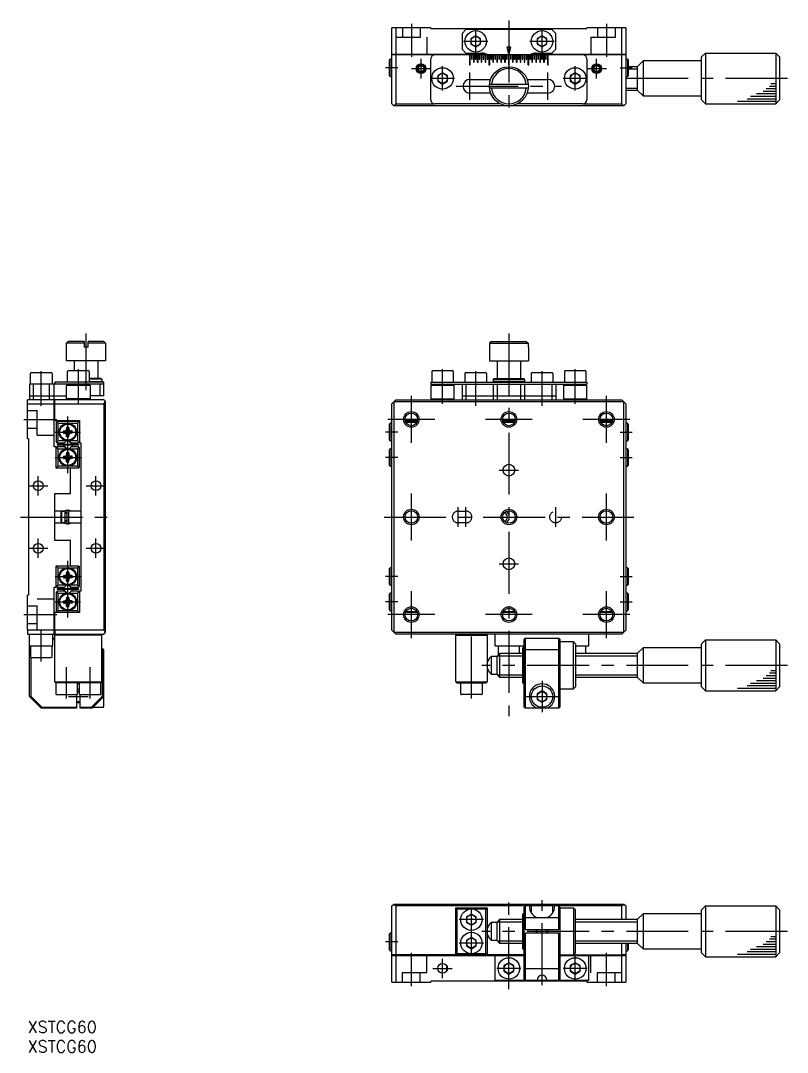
# Model space of a CAD drawing. Extents: x -2 to 419, y -8 to 256.
# Drawn here: x -1.8 to 194.8, y -8 to 256.3 of the extents above; entities that cross this region are included whole.
import ezdxf

# ---------------------------------------------------------------- set-up
doc = ezdxf.new("R2010")
doc.units = 0
doc.header["$LTSCALE"] = 0.5
doc.linetypes.add('CENTER', pattern=[50.8, 31.75, -6.35, 6.35, -6.35])
doc.linetypes.add('DASHED', pattern=[19.05, 12.7, -6.35])
for name, color, linetype in [('MSM_CENTER', 1, 'CENTER'), ('MSM_CONTINUOUS', 7, 'CONTINUOUS'), ('MSM_DASHED', 4, 'DASHED'), ('MSM_NARROW', 5, 'CONTINUOUS'), ('MSM_PART_NUMBER', 7, 'CONTINUOUS')]:
    doc.layers.add(name, color=color, linetype=linetype)
doc.styles.get("Standard").update_dxf_attribs({"font": 'txt.shx', "height": 3, "bigfont": 'bigfont.shx'})

# ---------------------------------------------------------------- blocks, each defined once
blk = doc.blocks.new('*U4')
at = {"layer": 'MSM_PART_NUMBER'}
blk.add_text('XSTCG60', height=3, dxfattribs=at).set_placement((0, -3))
blk = doc.blocks.new('*U5')
at = {"layer": 'MSM_PART_NUMBER'}
blk.add_text('XSTCG60', height=3, dxfattribs=at).set_placement((0, -8))

msp = doc.modelspace()

# ---------------------------------------------------------------- linework, layer by layer
at = {"layer": 'MSM_CENTER'}
for p, q in [((98.36, 255.49), (98.36, 246.99)), ((114.86, 247.89), (114.86, 254.09)), ((123.36, 256.29), (123.36, 232.49)), ((131.86, 247.89), (131.86, 254.09)), ((148.36, 255.49), (148.36, 246.99)), ((117.96, 250.99), (111.76, 250.99)), ((134.96, 250.99), (128.76, 250.99)), ((100.86, 241.49), (100.86, 246.49)), ((145.86, 241.49), (145.86, 246.49)), ((94.86, 244.19), (91.76, 244.19)), ((98.36, 243.99), (103.36, 243.99)), ((106.36, 238.39), (106.36, 244.59)), ((140.36, 238.39), (140.36, 244.59)), ((143.36, 243.99), (148.36, 243.99)), ((151.86, 244.16), (154.96, 244.16)), ((109.46, 241.49), (103.26, 241.49)), ((113.36, 235.99), (113.36, 242.99)), ((133.36, 235.99), (133.36, 242.99)), ((143.46, 241.49), (137.26, 241.49)), ((194.76, 241.49), (151.36, 241.49)), ((109.86, 239.49), (136.86, 239.49)), ((15, 161.64), (15, 176.14)), ((123.36, 176.14), (123.36, 78.14)), ((13, 158.11), (13, 166.99)), ((106.36, 158.11), (106.36, 166.99)), ((140.36, 158.11), (140.36, 166.99)), ((3.5, 157.61), (3.5, 166.49)), ((114.86, 157.61), (114.86, 166.49)), ((131.86, 157.61), (131.86, 166.49)), ((98.36, 148.14), (98.36, 160.14)), ((148.36, 148.14), (148.36, 160.14)), ((-1, 154.14), (7.5, 154.14)), ((10.3, 140.39), (10.3, 154.89)), ((104.36, 154.14), (92.36, 154.14)), ((129.36, 154.14), (117.36, 154.14)), ((154.36, 154.14), (142.36, 154.14)), ((7.05, 150.89), (13.55, 150.89)), ((94.86, 150.89), (91.76, 150.89)), ((151.86, 150.89), (154.96, 150.89)), ((7.05, 144.39), (13.55, 144.39)), ((94.86, 144.39), (91.76, 144.39)), ((151.86, 144.39), (154.96, 144.39)), ((120.86, 141.14), (125.86, 141.14)), ((2.7, 134.64), (2.7, 139.64)), ((17.5, 134.64), (17.5, 139.64)), ((0.2, 137.14), (5.2, 137.14)), ((15, 137.14), (20, 137.14)), ((98.36, 123.14), (98.36, 135.14)), ((148.36, 123.14), (148.36, 135.14)), ((110.36, 126.64), (110.36, 131.64)), ((112.36, 126.64), (112.36, 131.64)), ((135.36, 126.64), (135.36, 131.64)), ((-1.8, 129.14), (22, 129.14)), ((91.36, 129.14), (155.36, 129.14)), ((2.7, 118.64), (2.7, 123.64)), ((17.5, 118.64), (17.5, 123.64)), ((0.2, 121.14), (5.2, 121.14)), ((15, 121.14), (20, 121.14)), ((10.3, 103.39), (10.3, 117.89)), ((120.86, 117.14), (125.86, 117.14)), ((7.05, 113.89), (13.55, 113.89)), ((94.86, 113.89), (91.76, 113.89)), ((151.86, 113.89), (154.96, 113.89)), ((98.36, 98.14), (98.36, 110.14)), ((148.36, 98.14), (148.36, 110.14)), ((7.05, 107.39), (13.55, 107.39)), ((94.86, 107.39), (91.76, 107.39)), ((151.86, 107.39), (154.96, 107.39)), ((-1, 104.14), (7.5, 104.14)), ((104.36, 104.14), (92.36, 104.14)), ((129.36, 104.14), (117.36, 104.14)), ((154.36, 104.14), (142.36, 104.14)), ((3.5, 92.14), (3.5, 100.14)), ((113.76, 82.64), (113.76, 100.14)), ((10, 82.64), (10, 90.64)), ((16, 82.64), (16, 90.64)), ((194.76, 91.14), (116.42, 91.14)), ((131.86, 87.14), (131.86, 79.14)), ((10.5, 83.14), (15.5, 83.14)), ((127.86, 83.14), (135.86, 83.14)), ((123.36, 8.2), (123.36, 32)), ((113.76, 16.9), (113.76, 29.1)), ((131.86, 9.2), (131.86, 31)), ((116.86, 26), (110.66, 26)), ((194.76, 23), (116.42, 23)), ((94.86, 20.3), (91.76, 20.3)), ((116.86, 20), (110.66, 20)), ((98.36, 9), (98.36, 17.5)), ((106.36, 11), (106.36, 16)), ((123.36, 10.4), (123.36, 16.6)), ((140.36, 10.4), (140.36, 16.6)), ((148.36, 9), (148.36, 17.5)), ((103.86, 13.5), (108.86, 13.5)), ((126.46, 13.5), (120.26, 13.5)), ((143.46, 13.5), (137.26, 13.5))]:
    msp.add_line(p, q, dxfattribs=at)
at = {"layer": 'MSM_CONTINUOUS'}
for p, q in [((93.36, 234.99), (93.36, 254.49)), ((103.36, 254.49), (93.36, 254.49)), ((94.36, 254.49), (94.36, 247.69)), ((103.36, 254.29), (103.36, 254.49)), ((103.36, 254.29), (143.36, 254.29)), ((112.36, 253.99), (111.36, 252.99)), ((134.36, 253.99), (112.36, 253.99)), ((135.36, 252.99), (134.36, 253.99)), ((143.36, 254.29), (143.36, 254.49)), ((153.36, 254.49), (143.36, 254.49)), ((152.36, 247.69), (152.36, 254.49)), ((153.36, 254.49), (152.36, 254.49)), ((153.36, 254.49), (153.36, 234.99)), ((111.36, 252.99), (111.36, 248.99)), ((114.86, 252.44), (113.61, 251.71)), ((113.61, 251.71), (113.61, 250.27)), ((116.11, 251.71), (114.86, 252.44)), ((116.11, 250.27), (116.11, 251.71)), ((131.86, 252.44), (130.61, 251.71)), ((130.61, 251.71), (130.61, 250.27)), ((133.11, 251.71), (131.86, 252.44)), ((133.11, 250.27), (133.11, 251.71)), ((135.36, 248.99), (135.36, 252.99)), ((111.36, 248.99), (112.36, 247.99)), ((113.61, 250.27), (114.86, 249.55)), ((114.86, 249.55), (116.11, 250.27)), ((123.89, 249.49), (122.82, 249.49)), ((122.82, 249.49), (123.36, 247.49)), ((123.36, 247.49), (123.89, 249.49)), ((130.61, 250.27), (131.86, 249.55)), ((131.86, 249.55), (133.11, 250.27)), ((134.36, 247.99), (135.36, 248.99)), ((92.96, 246.44), (92.76, 246.24)), ((92.76, 242.14), (92.76, 246.24)), ((93.36, 246.44), (92.96, 246.44)), ((92.96, 241.94), (92.96, 246.44)), ((93.36, 247.69), (117.66, 247.69)), ((153.36, 247.49), (93.36, 247.49)), ((94.36, 247.49), (94.36, 234.99)), ((103.36, 235.99), (103.36, 246.49)), ((112.36, 247.99), (116.36, 247.99)), ((113.26, 247.49), (113.26, 244.99)), ((113.46, 244.99), (113.46, 247.49)), ((113.76, 247.49), (113.76, 246.39)), ((113.76, 246.39), (113.96, 246.39)), ((113.96, 246.39), (113.96, 247.49)), ((114.26, 247.49), (114.26, 245.69)), ((114.46, 245.69), (114.46, 247.49)), ((114.76, 247.49), (114.76, 246.39)), ((114.76, 246.39), (114.96, 246.39)), ((114.96, 246.39), (114.96, 247.49)), ((115.26, 247.49), (115.26, 245.69)), ((115.46, 245.69), (115.46, 247.49)), ((115.76, 247.49), (115.76, 246.39)), ((115.76, 246.39), (115.96, 246.39)), ((115.96, 246.39), (115.96, 247.49)), ((116.26, 247.49), (116.26, 245.69)), ((116.46, 245.69), (116.46, 247.49)), ((116.76, 247.49), (116.76, 246.39)), ((116.76, 246.39), (116.96, 246.39)), ((116.96, 246.39), (116.96, 247.49)), ((117.26, 247.49), (117.26, 245.69)), ((117.46, 245.69), (117.46, 247.49)), ((117.76, 247.49), (117.76, 246.39)), ((117.76, 246.39), (117.96, 246.39)), ((117.96, 246.39), (117.96, 247.49)), ((118.26, 247.49), (118.26, 244.99)), ((118.46, 244.99), (118.46, 247.49)), ((118.76, 247.49), (118.76, 246.39)), ((118.76, 246.39), (118.96, 246.39)), ((118.96, 246.39), (118.96, 247.49)), ((119.26, 247.49), (119.26, 245.69)), ((119.46, 245.69), (119.46, 247.49)), ((119.76, 247.49), (119.76, 246.39)), ((119.76, 246.39), (119.96, 246.39)), ((119.96, 246.39), (119.96, 247.49)), ((120.26, 247.49), (120.26, 245.69)), ((120.46, 245.69), (120.46, 247.49)), ((120.76, 247.49), (120.76, 246.39)), ((120.76, 246.39), (120.96, 246.39)), ((120.96, 246.39), (120.96, 247.49)), ((121.26, 247.49), (121.26, 245.69)), ((121.46, 245.69), (121.46, 247.49)), ((121.76, 247.49), (121.76, 246.39)), ((121.76, 246.39), (121.96, 246.39)), ((121.96, 246.39), (121.96, 247.49)), ((122.26, 247.49), (122.26, 245.69)), ((122.46, 245.69), (122.46, 247.49)), ((122.76, 247.49), (122.76, 246.39)), ((122.76, 246.39), (122.96, 246.39)), ((122.96, 246.39), (122.96, 247.49)), ((123.26, 247.49), (123.26, 244.99)), ((123.46, 244.99), (123.46, 247.49)), ((123.76, 247.49), (123.76, 246.39)), ((123.76, 246.39), (123.96, 246.39)), ((123.96, 246.39), (123.96, 247.49)), ((124.26, 247.49), (124.26, 245.69)), ((124.46, 245.69), (124.46, 247.49)), ((124.76, 247.49), (124.76, 246.39)), ((124.76, 246.39), (124.96, 246.39)), ((124.96, 246.39), (124.96, 247.49)), ((125.26, 247.49), (125.26, 245.69)), ((125.46, 245.69), (125.46, 247.49)), ((125.76, 247.49), (125.76, 246.39)), ((125.76, 246.39), (125.96, 246.39)), ((125.96, 246.39), (125.96, 247.49)), ((126.26, 247.49), (126.26, 245.69)), ((126.46, 245.69), (126.46, 247.49)), ((126.76, 247.49), (126.76, 246.39)), ((126.76, 246.39), (126.96, 246.39)), ((126.96, 246.39), (126.96, 247.49)), ((127.26, 247.49), (127.26, 245.69)), ((127.46, 245.69), (127.46, 247.49)), ((127.76, 247.49), (127.76, 246.39)), ((127.76, 246.39), (127.96, 246.39)), ((127.96, 246.39), (127.96, 247.49)), ((128.26, 247.49), (128.26, 244.99)), ((128.46, 244.99), (128.46, 247.49)), ((128.76, 247.49), (128.76, 246.39)), ((128.76, 246.39), (128.96, 246.39)), ((128.96, 246.39), (128.96, 247.49)), ((129.05, 247.69), (153.36, 247.69)), ((129.26, 247.49), (129.26, 245.69)), ((129.46, 245.69), (129.46, 247.49)), ((129.76, 247.49), (129.76, 246.39)), ((129.76, 246.39), (129.96, 246.39)), ((129.96, 246.39), (129.96, 247.49)), ((130.26, 247.49), (130.26, 245.69)), ((130.36, 247.99), (134.36, 247.99)), ((130.46, 245.69), (130.46, 247.49)), ((130.76, 247.49), (130.76, 246.39)), ((130.76, 246.39), (130.96, 246.39)), ((130.96, 246.39), (130.96, 247.49)), ((131.26, 247.49), (131.26, 245.69)), ((131.46, 245.69), (131.46, 247.49)), ((131.76, 247.49), (131.76, 246.39)), ((131.76, 246.39), (131.96, 246.39)), ((131.96, 246.39), (131.96, 247.49)), ((132.26, 247.49), (132.26, 245.69)), ((132.46, 245.69), (132.46, 247.49)), ((132.76, 247.49), (132.76, 246.39)), ((132.76, 246.39), (132.96, 246.39)), ((132.96, 246.39), (132.96, 247.49)), ((133.26, 247.49), (133.26, 244.99)), ((133.46, 244.99), (133.46, 247.49)), ((143.36, 246.49), (143.36, 235.99)), ((152.36, 234.99), (152.36, 247.49)), ((153.76, 246.44), (153.36, 246.44)), ((153.96, 246.24), (153.76, 246.44)), ((153.76, 246.44), (153.76, 246.38)), ((153.76, 246.38), (153.76, 241.94)), ((153.96, 246.24), (153.96, 246.19)), ((153.96, 246.19), (153.96, 242.14)), ((157.76, 245.99), (156.26, 244.49)), ((172.76, 245.99), (157.76, 245.99)), ((157.76, 245.99), (157.76, 236.99)), ((172.76, 246.99), (173.76, 247.99)), ((172.76, 235.99), (172.76, 246.99)), ((173.76, 247.99), (191.76, 247.99)), ((173.76, 247.99), (173.76, 234.99)), ((191.76, 247.99), (192.76, 246.99)), ((191.76, 247.99), (191.76, 234.99)), ((192.76, 246.99), (192.76, 235.99)), ((100.11, 244.43), (100.86, 244.86)), ((100.11, 243.56), (100.11, 244.43)), ((100.86, 243.13), (100.11, 243.56)), ((100.86, 244.86), (101.61, 244.43)), ((101.61, 243.56), (100.86, 243.13)), ((101.61, 244.43), (101.61, 243.56)), ((113.26, 244.99), (113.46, 244.99)), ((114.26, 245.69), (114.46, 245.69)), ((115.26, 245.69), (115.46, 245.69)), ((116.26, 245.69), (116.46, 245.69)), ((117.26, 245.69), (117.46, 245.69)), ((118.26, 244.99), (118.46, 244.99)), ((119.26, 245.69), (119.46, 245.69)), ((120.26, 245.69), (120.46, 245.69)), ((121.26, 245.69), (121.46, 245.69)), ((122.26, 245.69), (122.46, 245.69)), ((123.26, 244.99), (123.46, 244.99)), ((124.26, 245.69), (124.46, 245.69)), ((125.26, 245.69), (125.46, 245.69)), ((126.26, 245.69), (126.46, 245.69)), ((127.26, 245.69), (127.46, 245.69)), ((128.26, 244.99), (128.46, 244.99)), ((129.26, 245.69), (129.46, 245.69)), ((130.26, 245.69), (130.46, 245.69)), ((131.26, 245.69), (131.46, 245.69)), ((132.26, 245.69), (132.46, 245.69)), ((133.26, 244.99), (133.46, 244.99)), ((145.11, 244.43), (145.86, 244.86)), ((145.11, 243.56), (145.11, 244.43)), ((145.86, 243.13), (145.11, 243.56)), ((145.86, 244.86), (146.61, 244.43)), ((146.61, 243.56), (145.86, 243.13)), ((146.61, 244.43), (146.61, 243.56)), ((156.26, 244.49), (153.96, 244.49)), ((156.26, 244.49), (156.26, 238.49)), ((92.76, 242.14), (92.96, 241.94)), ((92.96, 241.94), (93.36, 241.94)), ((106.36, 242.94), (105.11, 242.21)), ((105.11, 242.21), (105.11, 240.77)), ((105.11, 240.77), (106.36, 240.05)), ((107.61, 242.21), (106.36, 242.94)), ((106.36, 240.05), (107.61, 240.77)), ((107.61, 240.77), (107.61, 242.21)), ((113.36, 241.24), (118.67, 241.24)), ((128.04, 241.24), (133.36, 241.24)), ((140.36, 242.94), (139.11, 242.21)), ((139.11, 242.21), (139.11, 240.77)), ((139.11, 240.77), (140.36, 240.05)), ((141.61, 242.21), (140.36, 242.94)), ((140.36, 240.05), (141.61, 240.77)), ((141.61, 240.77), (141.61, 242.21)), ((153.36, 241.94), (153.76, 241.94)), ((153.76, 241.94), (153.96, 242.14)), ((118.38, 239.99), (128.33, 239.99)), ((128.33, 238.99), (118.38, 238.99)), ((153.36, 238.49), (156.26, 238.49)), ((156.26, 238.49), (157.76, 236.99)), ((118.67, 237.74), (113.36, 237.74)), ((133.36, 237.74), (128.04, 237.74)), ((157.76, 236.99), (172.76, 236.99)), ((172.76, 235.99), (173.76, 234.99)), ((191.76, 234.99), (192.76, 235.99)), ((93.86, 234.49), (93.36, 234.99)), ((94.36, 234.99), (93.86, 234.49)), ((152.86, 234.49), (93.86, 234.49)), ((94.36, 234.99), (104.36, 234.99)), ((121.18, 234.99), (104.36, 234.99)), ((142.36, 234.99), (125.54, 234.99)), ((142.36, 234.99), (152.36, 234.99)), ((152.86, 234.49), (152.36, 234.99)), ((153.36, 234.99), (152.86, 234.49)), ((173.76, 234.99), (191.76, 234.99)), ((10.5, 174.14), (10, 173.64)), ((10, 169.14), (10, 173.64)), ((14.5, 173.64), (10, 173.64)), ((14.5, 174.14), (10.5, 174.14)), ((14.5, 174.14), (14.5, 172.64)), ((15.5, 172.64), (14.5, 172.64)), ((19.5, 174.14), (15.5, 174.14)), ((15.5, 172.64), (15.5, 174.14)), ((20, 173.64), (15.5, 173.64)), ((20, 173.64), (19.5, 174.14)), ((20, 173.64), (20, 169.14)), ((118.36, 172.64), (118.36, 169.14)), ((118.36, 172.64), (118.38, 172.64)), ((118.88, 174.14), (118.38, 173.64)), ((118.38, 173.64), (128.33, 173.64)), ((118.38, 173.64), (118.38, 172.64)), ((118.88, 174.14), (127.83, 174.14)), ((127.83, 174.14), (128.33, 173.64)), ((128.33, 173.64), (128.33, 172.64)), ((128.33, 172.64), (128.36, 172.64)), ((128.36, 172.64), (128.36, 169.14)), ((20, 169.14), (10, 169.14)), ((10.45, 166.64), (15.55, 166.64)), ((12, 166.64), (12, 169.14)), ((18, 169.14), (18, 164.64)), ((103.81, 166.64), (108.91, 166.64)), ((118.36, 169.14), (128.36, 169.14)), ((120.36, 169.14), (120.36, 164.64)), ((126.36, 169.14), (126.36, 164.64)), ((137.81, 166.64), (142.91, 166.64)), ((0.75, 163.14), (0.75, 165.94)), ((0.95, 166.14), (6.05, 166.14)), ((6.25, 165.94), (6.25, 163.14)), ((10.25, 163.64), (10.25, 166.44)), ((15.75, 166.44), (15.75, 163.64)), ((18.8, 164.64), (15.75, 164.64)), ((19, 164.44), (15.75, 164.44)), ((19, 164.44), (18.8, 164.64)), ((19, 164.44), (19, 163.84)), ((103.61, 166.44), (103.61, 163.64)), ((109.11, 166.44), (109.11, 163.64)), ((112.11, 165.94), (112.11, 163.64)), ((112.31, 166.14), (117.41, 166.14)), ((117.61, 165.94), (117.61, 163.64)), ((119.36, 164.44), (119.56, 164.64)), ((119.36, 164.44), (119.36, 163.84)), ((119.36, 164.44), (127.36, 164.44)), ((119.56, 164.64), (127.16, 164.64)), ((127.16, 164.64), (127.36, 164.44)), ((127.36, 164.44), (127.36, 163.84)), ((129.11, 165.94), (129.11, 163.64)), ((129.31, 166.14), (134.41, 166.14)), ((134.61, 165.94), (134.61, 163.64)), ((137.61, 166.44), (137.61, 163.64)), ((143.11, 166.44), (143.11, 163.64)), ((19.5, 163.14), (0.5, 163.14)), ((0.5, 163.14), (0.5, 159.14)), ((1.5, 159.14), (1.5, 163.14)), ((5.5, 163.14), (5.5, 159.14)), ((6.8, 147.14), (6.8, 163.14)), ((19.5, 163.64), (7, 163.64)), ((7, 163.64), (7, 163.14)), ((10, 162.84), (10.3, 163.14)), ((10, 159.44), (10, 162.84)), ((16, 162.84), (10, 162.84)), ((16, 162.84), (15.7, 163.14)), ((15.75, 163.84), (19, 163.84)), ((16, 162.84), (16, 159.44)), ((18.5, 163.14), (18.5, 160.14)), ((18.8, 163.64), (19, 163.84)), ((19.5, 160.14), (19.5, 163.64)), ((103.36, 163.64), (103.36, 163.14)), ((103.36, 163.64), (143.36, 163.64)), ((103.36, 163.14), (143.36, 163.14)), ((103.66, 163.14), (103.36, 162.84)), ((103.36, 162.84), (103.36, 159.44)), ((103.36, 162.84), (103.36, 162.84)), ((109.36, 162.84), (103.36, 162.84)), ((109.36, 162.84), (109.06, 163.14)), ((109.36, 159.44), (109.36, 162.84)), ((111.36, 163.14), (111.36, 159.14)), ((112.36, 163.14), (112.36, 159.14)), ((119.56, 163.64), (119.36, 163.84)), ((127.36, 163.84), (119.36, 163.84)), ((119.36, 163.14), (119.36, 159.14)), ((120.36, 163.14), (120.36, 159.14)), ((126.36, 163.14), (126.36, 159.14)), ((127.16, 163.64), (127.36, 163.84)), ((127.36, 163.14), (127.36, 159.14)), ((134.36, 163.14), (134.36, 159.14)), ((135.36, 163.14), (135.36, 159.14)), ((137.66, 163.14), (137.36, 162.84)), ((137.36, 162.84), (137.36, 159.44)), ((137.36, 162.84), (137.36, 162.84)), ((143.36, 162.84), (137.36, 162.84)), ((143.36, 162.84), (143.06, 163.14)), ((143.36, 163.64), (143.36, 163.14)), ((143.36, 159.44), (143.36, 162.84)), ((0, 149.14), (0, 159.14)), ((6.8, 159.14), (0, 159.14)), ((0.5, 160.14), (10, 160.14)), ((7, 153.84), (7, 159.14)), ((19.5, 159.14), (7, 159.14)), ((16, 159.44), (10, 159.44)), ((10, 159.44), (10.3, 159.14)), ((15.7, 159.14), (16, 159.44)), ((19.5, 160.14), (16, 160.14)), ((19.5, 159.14), (20, 158.64)), ((19.5, 158.14), (20, 158.64)), ((20, 99.64), (20, 158.64)), ((93.36, 158.14), (94.36, 159.14)), ((93.86, 158.64), (93.86, 99.64)), ((152.86, 158.64), (93.86, 158.64)), ((94.36, 159.14), (152.36, 159.14)), ((103.36, 159.44), (109.36, 159.44)), ((103.36, 159.44), (103.66, 159.14)), ((109.06, 159.14), (109.36, 159.44)), ((111.36, 160.14), (135.36, 160.14)), ((137.36, 159.44), (143.36, 159.44)), ((137.36, 159.44), (137.66, 159.14)), ((143.36, 159.44), (143.06, 159.14)), ((152.36, 159.14), (153.36, 158.14)), ((152.86, 99.64), (152.86, 158.64)), ((0, 158.14), (6.8, 158.14)), ((7, 158.14), (19.5, 158.14)), ((19.5, 158.14), (19.5, 100.14)), ((93.36, 100.14), (93.36, 158.14)), ((153.36, 158.14), (153.36, 100.14)), ((7, 153.84), (13.3, 153.84)), ((7.6, 153.64), (7.3, 153.34)), ((7.3, 153.34), (7.3, 148.44)), ((7.8, 153.14), (7.45, 153.49)), ((13, 153.64), (7.6, 153.64)), ((9.6, 153.64), (9.4, 153.84)), ((11.2, 153.84), (11, 153.64)), ((12.8, 153.14), (13.15, 153.49)), ((13, 153.64), (13.3, 153.34)), ((13.3, 153.84), (13.3, 148.14)), ((96.76, 153.84), (99.95, 153.84)), ((96.81, 153.64), (99.9, 153.64)), ((99.77, 153.34), (96.95, 153.34)), ((121.76, 153.84), (124.95, 153.84)), ((121.81, 153.64), (124.9, 153.64)), ((124.77, 153.34), (121.95, 153.34)), ((146.76, 153.84), (149.95, 153.84)), ((146.81, 153.64), (149.9, 153.64)), ((149.77, 153.34), (146.95, 153.34)), ((7.8, 148.64), (7.8, 153.14)), ((7.8, 153.14), (12.8, 153.14)), ((9.15, 151.19), (9.15, 150.59)), ((9.36, 150.97), (9.15, 151.19)), ((9.15, 151.19), (9.5, 151.19)), ((9.36, 150.8), (9.15, 150.59)), ((9.36, 150.97), (9.36, 150.8)), ((9.36, 150.97), (9.71, 150.97)), ((9.36, 150.8), (9.71, 150.8)), ((10.6, 152.04), (10, 152.04)), ((10.21, 151.82), (10, 152.04)), ((10, 152.04), (10, 151.69)), ((10.39, 151.82), (10.21, 151.82)), ((10.21, 151.82), (10.21, 151.47)), ((10.39, 151.82), (10.6, 152.04)), ((10.39, 151.47), (10.39, 151.82)), ((10.6, 152.04), (10.6, 151.69)), ((11.24, 150.97), (10.89, 150.97)), ((11.24, 150.8), (10.89, 150.8)), ((11.45, 151.19), (11.1, 151.19)), ((11.24, 150.97), (11.45, 151.19)), ((11.24, 150.8), (11.24, 150.97)), ((11.24, 150.8), (11.45, 150.59)), ((11.45, 150.59), (11.45, 151.19)), ((12.8, 153.14), (12.8, 148.64)), ((92.96, 153.14), (92.76, 152.94)), ((92.76, 148.84), (92.76, 152.94)), ((93.36, 153.14), (92.96, 153.14)), ((92.96, 148.64), (92.96, 153.14)), ((153.76, 153.14), (153.36, 153.14)), ((153.96, 152.94), (153.76, 153.14)), ((153.76, 153.14), (153.76, 148.64)), ((153.96, 152.94), (153.96, 148.84)), ((0.2, 149.14), (0, 149.14)), ((0.2, 149.14), (0.2, 109.14)), ((7.6, 148.14), (7.3, 148.44)), ((7.45, 148.29), (7.8, 148.64)), ((7.6, 148.14), (9.38, 148.14)), ((9.88, 148.64), (7.8, 148.64)), ((8.99, 147.74), (9.92, 148.67)), ((9.15, 150.59), (9.5, 150.59)), ((10, 149.74), (10, 150.09)), ((10.21, 149.95), (10, 149.74)), ((10, 149.74), (10.6, 149.74)), ((10.21, 149.95), (10.21, 150.3)), ((10.21, 149.95), (10.39, 149.95)), ((10.39, 149.95), (10.39, 150.3)), ((10.39, 149.95), (10.6, 149.74)), ((11.4, 147.74), (10.49, 148.65)), ((10.6, 149.74), (10.6, 150.09)), ((11.54, 147.74), (10.62, 148.66)), ((10.68, 148.67), (11.61, 147.74)), ((12.8, 148.64), (10.71, 148.64)), ((11.45, 150.59), (11.1, 150.59)), ((11.21, 148.14), (13, 148.14)), ((12.8, 148.64), (13.15, 148.29)), ((13.3, 148.44), (13, 148.14)), ((13.3, 148.14), (13.6, 148.14)), ((13.3, 148.14), (13.6, 148.14)), ((13.6, 148.14), (13.6, 110.14)), ((92.76, 148.84), (92.96, 148.64)), ((92.96, 148.64), (93.36, 148.64)), ((153.36, 148.64), (153.76, 148.64)), ((153.76, 148.64), (153.96, 148.84)), ((7.3, 147.14), (6.8, 147.14)), ((7.3, 147.14), (6.8, 147.14)), ((7.3, 141.64), (7.3, 147.14)), ((7.6, 147.14), (7.3, 146.84)), ((7.8, 146.64), (7.45, 146.99)), ((7.55, 147.74), (7.55, 147.54)), ((13.05, 147.74), (7.55, 147.74)), ((13.05, 147.54), (7.55, 147.54)), ((9.38, 147.14), (7.6, 147.14)), ((7.8, 142.14), (7.8, 146.64)), ((7.8, 146.64), (9.88, 146.64)), ((8.99, 147.74), (8.99, 147.74)), ((9, 147.74), (8.99, 147.74)), ((8.99, 147.53), (8.99, 147.54)), ((8.99, 147.53), (9, 147.54)), ((9.92, 146.6), (8.99, 147.53)), ((9.05, 147.54), (9.98, 146.61)), ((10.11, 146.63), (9.2, 147.54)), ((10.6, 145.54), (10, 145.54)), ((10.21, 145.32), (10, 145.54)), ((10, 145.54), (10, 145.19)), ((10.39, 145.32), (10.6, 145.54)), ((10.6, 145.54), (10.6, 145.19)), ((11.61, 147.53), (10.68, 146.6)), ((10.71, 146.64), (12.8, 146.64)), ((13, 147.14), (11.21, 147.14)), ((11.61, 147.74), (11.6, 147.74)), ((11.6, 147.54), (11.61, 147.53)), ((11.61, 147.74), (11.61, 147.74)), ((11.61, 147.54), (11.61, 147.53)), ((13.15, 146.99), (12.8, 146.64)), ((12.8, 146.64), (12.8, 142.14)), ((13, 147.14), (13.3, 146.84)), ((13.05, 147.74), (13.05, 147.54)), ((13.3, 141.94), (13.3, 146.84)), ((92.96, 146.64), (92.76, 146.44)), ((92.76, 142.34), (92.76, 146.44)), ((93.36, 146.64), (92.96, 146.64)), ((92.96, 142.14), (92.96, 146.64)), ((153.76, 146.64), (153.36, 146.64)), ((153.96, 146.44), (153.76, 146.64)), ((153.76, 146.64), (153.76, 142.14)), ((153.96, 146.44), (153.96, 142.34)), ((9.15, 144.69), (9.15, 144.09)), ((9.36, 144.47), (9.15, 144.69)), ((9.15, 144.69), (9.5, 144.69)), ((9.36, 144.3), (9.15, 144.09)), ((9.15, 144.09), (9.5, 144.09)), ((9.36, 144.47), (9.36, 144.3)), ((9.36, 144.47), (9.71, 144.47)), ((9.36, 144.3), (9.71, 144.3)), ((10, 143.24), (10, 143.59)), ((10.21, 143.45), (10, 143.24)), ((10, 143.24), (10.6, 143.24)), ((10.39, 145.32), (10.21, 145.32)), ((10.21, 145.32), (10.21, 144.97)), ((10.21, 143.45), (10.21, 143.8)), ((10.21, 143.45), (10.39, 143.45)), ((10.39, 144.97), (10.39, 145.32)), ((10.39, 143.45), (10.39, 143.8)), ((10.39, 143.45), (10.6, 143.24)), ((10.6, 143.24), (10.6, 143.59)), ((11.24, 144.47), (10.89, 144.47)), ((11.24, 144.3), (10.89, 144.3)), ((11.45, 144.69), (11.1, 144.69)), ((11.45, 144.09), (11.1, 144.09)), ((11.24, 144.47), (11.45, 144.69)), ((11.24, 144.3), (11.24, 144.47)), ((11.24, 144.3), (11.45, 144.09)), ((11.45, 144.09), (11.45, 144.69)), ((7.6, 141.64), (7.3, 141.94)), ((13, 141.64), (7.3, 141.64)), ((7.8, 142.14), (7.45, 141.79)), ((12.8, 142.14), (7.8, 142.14)), ((11, 135.14), (11, 141.64)), ((12.8, 142.14), (13.15, 141.79)), ((13.3, 141.94), (13, 141.64)), ((92.76, 142.34), (92.96, 142.14)), ((92.96, 142.14), (93.36, 142.14)), ((153.36, 142.14), (153.76, 142.14)), ((153.76, 142.14), (153.96, 142.34)), ((7, 123.14), (7, 135.14)), ((7, 135.14), (11, 135.14)), ((9.4, 130.64), (7, 130.64)), ((8.8, 130.58), (8.6, 130.37)), ((8.6, 127.9), (8.6, 130.37)), ((9.4, 130.58), (8.8, 130.58)), ((8.8, 127.69), (8.8, 130.58)), ((9.6, 130.64), (9.4, 130.64)), ((9.4, 130.58), (9.4, 130.64)), ((9.6, 127.64), (9.6, 130.64)), ((10.05, 130.04), (9.6, 130.04)), ((10, 130.35), (10, 130.04)), ((10.05, 130.64), (10.05, 127.64)), ((10.55, 127.64), (10.55, 130.64)), ((10.6, 130.04), (10.55, 130.04)), ((13.6, 130.64), (10.6, 130.64)), ((10.6, 127.64), (10.6, 130.64)), ((7, 127.64), (9.4, 127.64)), ((8.6, 127.9), (8.8, 127.69)), ((9.4, 127.69), (8.8, 127.69)), ((9.4, 127.64), (9.4, 127.69)), ((9.4, 127.64), (9.6, 127.64)), ((9.6, 128.24), (10.05, 128.24)), ((10, 128.24), (10, 127.92)), ((10.55, 128.24), (10.6, 128.24)), ((10.6, 127.92), (10.55, 127.91)), ((10.6, 127.64), (13.6, 127.64)), ((11, 123.14), (7, 123.14)), ((11, 116.64), (11, 123.14)), ((7.3, 116.64), (13, 116.64)), ((7.3, 111.14), (7.3, 116.64)), ((7.6, 116.64), (7.3, 116.34)), ((7.8, 116.14), (7.45, 116.49)), ((12.8, 116.14), (13.15, 116.49)), ((13, 116.64), (13.3, 116.34)), ((13.3, 111.44), (13.3, 116.34)), ((7.8, 111.64), (7.8, 116.14)), ((7.8, 116.14), (12.8, 116.14)), ((9.15, 114.19), (9.15, 113.59)), ((9.36, 113.97), (9.15, 114.19)), ((9.15, 114.19), (9.5, 114.19)), ((9.36, 113.8), (9.15, 113.59)), ((9.36, 113.97), (9.36, 113.8)), ((9.36, 113.97), (9.71, 113.97)), ((9.36, 113.8), (9.71, 113.8)), ((10.6, 115.04), (10, 115.04)), ((10.21, 114.82), (10, 115.04)), ((10, 115.04), (10, 114.69)), ((10.39, 114.82), (10.21, 114.82)), ((10.21, 114.82), (10.21, 114.47)), ((10.39, 114.82), (10.6, 115.04)), ((10.39, 114.47), (10.39, 114.82)), ((10.6, 115.04), (10.6, 114.69)), ((11.24, 113.97), (10.89, 113.97)), ((11.24, 113.8), (10.89, 113.8)), ((11.45, 114.19), (11.1, 114.19)), ((11.24, 113.97), (11.45, 114.19)), ((11.24, 113.8), (11.24, 113.97)), ((11.24, 113.8), (11.45, 113.59)), ((11.45, 113.59), (11.45, 114.19)), ((12.8, 116.14), (12.8, 111.64)), ((92.96, 116.14), (92.76, 115.94)), ((92.76, 111.84), (92.76, 115.94)), ((93.36, 116.14), (92.96, 116.14)), ((92.96, 111.64), (92.96, 116.14)), ((153.76, 116.14), (153.36, 116.14)), ((153.96, 115.94), (153.76, 116.14)), ((153.76, 116.14), (153.76, 111.64)), ((153.96, 115.94), (153.96, 111.84)), ((6.8, 100.14), (6.8, 111.14)), ((6.8, 111.14), (7.3, 111.14)), ((6.8, 111.14), (7.3, 111.14)), ((7.6, 111.14), (7.3, 111.44)), ((7.45, 111.29), (7.8, 111.64)), ((7.6, 111.14), (9.38, 111.14)), ((9.88, 111.64), (7.8, 111.64)), ((8.99, 110.74), (9.92, 111.67)), ((9.15, 113.59), (9.5, 113.59)), ((10, 112.74), (10, 113.09)), ((10.21, 112.95), (10, 112.74)), ((10, 112.74), (10.6, 112.74)), ((10.21, 112.95), (10.21, 113.3)), ((10.21, 112.95), (10.39, 112.95)), ((10.39, 112.95), (10.39, 113.3)), ((10.39, 112.95), (10.6, 112.74)), ((11.4, 110.74), (10.49, 111.65)), ((10.6, 112.74), (10.6, 113.09)), ((11.55, 110.74), (10.62, 111.66)), ((10.68, 111.67), (11.61, 110.74)), ((12.8, 111.64), (10.71, 111.64)), ((11.45, 113.59), (11.1, 113.59)), ((11.21, 111.14), (13, 111.14)), ((12.8, 111.64), (13.15, 111.29)), ((13.3, 111.44), (13, 111.14)), ((92.76, 111.84), (92.96, 111.64)), ((92.96, 111.64), (93.36, 111.64)), ((153.36, 111.64), (153.76, 111.64)), ((153.76, 111.64), (153.96, 111.84)), ((0.2, 109.14), (0, 109.14)), ((0, 100.14), (0, 109.14)), ((7.6, 110.14), (7.3, 109.84)), ((7.3, 109.84), (7.3, 104.94)), ((7.8, 109.64), (7.45, 109.99)), ((7.55, 110.74), (7.55, 110.54)), ((13.05, 110.74), (7.55, 110.74)), ((13.05, 110.54), (7.55, 110.54)), ((9.38, 110.14), (7.6, 110.14)), ((7.8, 109.64), (9.88, 109.64)), ((7.8, 105.14), (7.8, 109.64)), ((8.99, 110.74), (8.99, 110.74)), ((9, 110.74), (8.99, 110.74)), ((8.99, 110.53), (8.99, 110.54)), ((8.99, 110.53), (9, 110.54)), ((9.92, 109.6), (8.99, 110.53)), ((9.06, 110.54), (9.98, 109.61)), ((10.11, 109.63), (9.2, 110.54)), ((10.6, 108.54), (10, 108.54)), ((10.21, 108.32), (10, 108.54)), ((10, 108.54), (10, 108.19)), ((10.39, 108.32), (10.6, 108.54)), ((10.6, 108.54), (10.6, 108.19)), ((11.61, 110.53), (10.68, 109.6)), ((10.71, 109.64), (12.8, 109.64)), ((13, 110.14), (11.21, 110.14)), ((11.61, 110.74), (11.6, 110.74)), ((11.6, 110.54), (11.61, 110.53)), ((11.61, 110.74), (11.61, 110.74)), ((11.61, 110.54), (11.61, 110.53)), ((13.15, 109.99), (12.8, 109.64)), ((12.8, 109.64), (12.8, 105.14)), ((13, 110.14), (13.3, 109.84)), ((13.05, 110.74), (13.05, 110.54)), ((13.3, 110.14), (13.3, 104.64)), ((13.6, 110.14), (13.3, 110.14)), ((13.6, 110.14), (13.3, 110.14)), ((92.96, 109.64), (92.76, 109.44)), ((92.76, 105.34), (92.76, 109.44)), ((93.36, 109.64), (92.96, 109.64)), ((92.96, 105.14), (92.96, 109.64)), ((153.76, 109.64), (153.36, 109.64)), ((153.96, 109.44), (153.76, 109.64)), ((153.76, 109.64), (153.76, 105.14)), ((153.96, 109.44), (153.96, 105.34)), ((9.15, 107.69), (9.15, 107.09)), ((9.36, 107.47), (9.15, 107.69)), ((9.15, 107.69), (9.5, 107.69)), ((9.36, 107.3), (9.15, 107.09)), ((9.15, 107.09), (9.5, 107.09)), ((9.36, 107.47), (9.36, 107.3)), ((9.36, 107.47), (9.71, 107.47)), ((9.36, 107.3), (9.71, 107.3)), ((10, 106.24), (10, 106.59)), ((10.21, 106.45), (10, 106.24)), ((10, 106.24), (10.6, 106.24)), ((10.39, 108.32), (10.21, 108.32)), ((10.21, 108.32), (10.21, 107.97)), ((10.21, 106.45), (10.21, 106.8)), ((10.21, 106.45), (10.39, 106.45)), ((10.39, 107.97), (10.39, 108.32)), ((10.39, 106.45), (10.39, 106.8)), ((10.39, 106.45), (10.6, 106.24)), ((10.6, 106.24), (10.6, 106.59)), ((11.24, 107.47), (10.89, 107.47)), ((11.24, 107.3), (10.89, 107.3)), ((11.45, 107.69), (11.1, 107.69)), ((11.45, 107.09), (11.1, 107.09)), ((11.24, 107.47), (11.45, 107.69)), ((11.24, 107.3), (11.24, 107.47)), ((11.24, 107.3), (11.45, 107.09)), ((11.45, 107.09), (11.45, 107.69)), ((7, 100.14), (7, 104.64)), ((13.3, 104.64), (7, 104.64)), ((7.6, 104.64), (7.3, 104.94)), ((7.8, 105.14), (7.45, 104.79)), ((12.8, 105.14), (7.8, 105.14)), ((12.8, 105.14), (13.15, 104.79)), ((13.3, 104.94), (13, 104.64)), ((92.76, 105.34), (92.96, 105.14)), ((92.96, 105.14), (93.36, 105.14)), ((99.9, 104.64), (96.81, 104.64)), ((96.95, 104.94), (99.77, 104.94)), ((124.9, 104.64), (121.81, 104.64)), ((121.95, 104.94), (124.77, 104.94)), ((149.9, 104.64), (146.81, 104.64)), ((146.95, 104.94), (149.77, 104.94)), ((153.36, 105.14), (153.76, 105.14)), ((153.76, 105.14), (153.96, 105.34)), ((6.8, 100.14), (0, 100.14)), ((0, 100.14), (0, 99.14)), ((0, 99.14), (6.8, 99.14)), ((0.5, 83.14), (0.5, 99.14)), ((6.5, 96.14), (6.5, 99.14)), ((6.5, 98.14), (7, 98.14)), ((7, 97.84), (6.5, 97.84)), ((6.8, 99.14), (6.8, 100.14)), ((19.5, 100.14), (7, 100.14)), ((7, 100.14), (7, 99.14)), ((7, 99.14), (19.5, 99.14)), ((7.3, 99.14), (7, 98.84)), ((7, 86.94), (7, 98.84)), ((19, 98.84), (7, 98.84)), ((19, 98.84), (18.7, 99.14)), ((19, 86.94), (19, 98.84)), ((19.5, 100.14), (20, 99.64)), ((19.5, 99.14), (20, 99.64)), ((94.36, 99.14), (93.36, 100.14)), ((93.86, 99.64), (152.86, 99.64)), ((152.36, 99.14), (94.36, 99.14)), ((110.06, 99.14), (109.76, 98.84)), ((109.76, 86.94), (109.76, 98.84)), ((109.76, 98.84), (117.76, 98.84)), ((117.46, 99.14), (117.76, 98.84)), ((117.76, 98.84), (117.76, 86.94)), ((119.86, 96.14), (119.86, 99.14)), ((127.56, 98.14), (127.26, 97.84)), ((127.26, 80.44), (127.26, 97.84)), ((127.56, 98.14), (127.56, 80.14)), ((127.56, 98.14), (136.16, 98.14)), ((136.16, 80.14), (136.16, 98.14)), ((136.16, 98.14), (136.46, 97.84)), ((136.46, 97.84), (136.46, 80.44)), ((143.86, 96.14), (143.86, 99.14)), ((152.36, 99.14), (153.36, 100.14)), ((0.5, 96.14), (6.5, 96.14)), ((0.75, 96.14), (0.75, 93.34)), ((6.25, 93.34), (6.25, 96.14)), ((19, 95.64), (19.5, 95.14)), ((19.2, 95.01), (19, 95.21)), ((119.86, 96.14), (127.26, 96.14)), ((120.61, 96.14), (120.61, 93.79)), ((126.11, 94.14), (126.11, 96.14)), ((126.96, 95.59), (127.26, 95.89)), ((126.96, 86.69), (126.96, 95.59)), ((139.96, 97.14), (136.46, 97.14)), ((140.46, 96.64), (139.96, 97.14)), ((139.96, 85.14), (139.96, 97.14)), ((140.46, 96.64), (140.46, 85.64)), ((140.46, 96.14), (143.86, 96.14)), ((143.11, 94.14), (143.11, 96.14)), ((157.76, 95.64), (156.26, 94.14)), ((172.76, 95.64), (157.76, 95.64)), ((157.76, 95.64), (157.76, 86.64)), ((172.76, 96.64), (173.76, 97.64)), ((172.76, 85.64), (172.76, 96.64)), ((173.76, 97.64), (191.76, 97.64)), ((173.76, 97.64), (173.76, 84.64)), ((191.76, 97.64), (192.76, 96.64)), ((191.76, 97.64), (191.76, 84.64)), ((192.76, 96.64), (192.76, 85.64)), ((0.8, 93.2), (0.8, 83.26)), ((0.95, 93.14), (6.05, 93.14)), ((19.5, 95.14), (19.2, 95.01)), ((19.2, 83.26), (19.2, 95.01)), ((19.5, 80.59), (19.5, 95.14)), ((118.83, 93.44), (118.83, 88.84)), ((120.26, 93.44), (118.83, 93.44)), ((120.96, 94.14), (120.26, 93.44)), ((120.26, 93.44), (120.26, 88.84)), ((120.96, 94.14), (120.96, 88.14)), ((126.96, 94.14), (120.96, 94.14)), ((127.26, 93.15), (126.96, 92.28)), ((127.56, 95.14), (127.26, 95.01)), ((136.16, 95.14), (127.56, 95.14)), ((136.46, 95.01), (136.16, 95.14)), ((156.26, 94.14), (140.46, 94.14)), ((156.26, 94.14), (156.26, 88.14)), ((126.96, 89.99), (127.26, 89.12)), ((118.83, 88.84), (120.26, 88.84)), ((120.26, 88.84), (120.96, 88.14)), ((120.96, 88.14), (126.96, 88.14)), ((140.46, 88.14), (156.26, 88.14)), ((156.26, 88.14), (157.76, 86.64)), ((7, 86.94), (19, 86.94)), ((7, 86.94), (7.3, 86.64)), ((7.25, 86.64), (7.25, 83.84)), ((7.25, 86.64), (7.3, 86.64)), ((18.7, 86.64), (7.3, 86.64)), ((12.75, 83.84), (12.75, 86.64)), ((13.25, 86.64), (13.25, 83.84)), ((18.7, 86.64), (19, 86.94)), ((18.7, 86.64), (18.75, 86.64)), ((18.75, 83.84), (18.75, 86.64)), ((109.76, 86.94), (117.76, 86.94)), ((110.06, 86.64), (109.76, 86.94)), ((110.06, 86.64), (117.46, 86.64)), ((111.01, 83.84), (111.01, 86.64)), ((116.51, 86.64), (116.51, 83.84)), ((117.46, 86.64), (117.76, 86.94)), ((126.96, 86.69), (127.26, 86.39)), ((131.86, 84.58), (130.61, 83.86)), ((133.11, 83.86), (131.86, 84.58)), ((136.46, 85.14), (139.96, 85.14)), ((139.96, 85.14), (140.46, 85.64)), ((157.76, 86.64), (172.76, 86.64)), ((172.76, 85.64), (173.76, 84.64)), ((173.76, 84.64), (191.76, 84.64)), ((191.76, 84.64), (192.76, 85.64)), ((0.5, 83.14), (0.8, 83.26)), ((3.5, 80.14), (0.5, 83.14)), ((0.8, 83.26), (3.62, 80.44)), ((7.45, 83.64), (12.55, 83.64)), ((12.5, 83.64), (12.5, 80.44)), ((13.45, 83.64), (18.55, 83.64)), ((13.5, 80.44), (13.5, 83.64)), ((16.38, 80.44), (19.2, 83.26)), ((19.5, 83.14), (16.5, 80.14)), ((19.5, 83.14), (19.2, 83.26)), ((116.31, 83.64), (111.21, 83.64)), ((127.56, 83.14), (127.26, 83.26)), ((127.56, 83.14), (128.61, 83.14)), ((130.61, 83.86), (130.61, 82.42)), ((130.61, 82.42), (131.86, 81.69)), ((131.86, 81.69), (133.11, 82.42)), ((133.11, 82.42), (133.11, 83.86)), ((135.11, 83.14), (136.16, 83.14)), ((136.46, 83.26), (136.16, 83.14)), ((3.5, 80.14), (3.62, 80.44)), ((12.5, 80.14), (3.5, 80.14)), ((3.62, 80.44), (12.5, 80.44)), ((12.5, 81.64), (13.5, 81.64)), ((12.5, 80.44), (12.5, 80.14)), ((13.5, 80.44), (16.38, 80.44)), ((13.5, 80.14), (13.5, 80.44)), ((16.5, 80.14), (13.5, 80.14)), ((16.5, 80.14), (16.38, 80.44)), ((16.75, 80.39), (19.3, 80.39)), ((127.56, 80.14), (127.26, 80.44)), ((136.16, 80.14), (127.56, 80.14)), ((136.16, 80.14), (136.46, 80.44)), ((93.36, 29.5), (93.86, 30)), ((93.36, 10), (93.36, 29.5)), ((93.86, 30), (152.86, 30)), ((93.86, 30), (94.36, 29.5)), ((94.36, 29.5), (94.36, 17)), ((152.36, 29.5), (94.36, 29.5)), ((127.56, 29.5), (127.26, 29.2)), ((127.26, 10.8), (127.26, 29.2)), ((127.56, 29.5), (127.56, 23.5)), ((129.11, 29.3), (129.11, 27.77)), ((134.61, 27.77), (134.61, 29.3)), ((136.16, 23.5), (136.16, 29.5)), ((136.46, 29.2), (136.16, 29.5)), ((136.46, 29.2), (136.46, 10.8)), ((152.36, 29.5), (152.86, 30)), ((152.36, 26), (152.36, 29.5)), ((152.86, 30), (153.36, 29.5)), ((153.36, 29.5), (153.36, 26)), ((172.76, 28.5), (173.76, 29.5)), ((173.76, 29.5), (191.76, 29.5)), ((173.76, 29.5), (173.76, 16.5)), ((191.76, 29.5), (192.76, 28.5)), ((191.76, 29.5), (191.76, 16.5)), ((109.76, 17), (109.76, 29)), ((110.06, 28.7), (109.76, 29)), ((109.76, 29), (117.76, 29)), ((110.06, 28.7), (110.06, 17.3)), ((113.23, 28.7), (110.06, 28.7)), ((113.76, 27.44), (112.51, 26.72)), ((112.51, 26.72), (112.51, 25.28)), ((115.01, 26.72), (113.76, 27.44)), ((117.46, 28.7), (114.28, 28.7)), ((115.01, 25.28), (115.01, 26.72)), ((117.46, 28.7), (117.76, 29)), ((117.46, 17.3), (117.46, 28.7)), ((117.76, 29), (117.76, 17)), ((126.96, 18.55), (126.96, 27.45)), ((126.96, 27.45), (127.26, 27.45)), ((127.56, 26.5), (127.26, 26.38)), ((136.16, 26.5), (127.56, 26.5)), ((136.46, 26.38), (136.16, 26.5)), ((136.46, 29), (139.96, 29)), ((139.96, 29), (139.96, 17)), ((140.46, 28.5), (139.96, 29)), ((140.46, 17.5), (140.46, 28.5)), ((157.76, 27.5), (156.26, 26)), ((172.76, 27.5), (157.76, 27.5)), ((157.76, 27.5), (157.76, 18.5)), ((172.76, 17.5), (172.76, 28.5)), ((192.76, 28.5), (192.76, 17.5)), ((112.51, 25.28), (113.76, 24.56)), ((113.76, 24.56), (115.01, 25.28)), ((120.26, 25.3), (118.83, 25.3)), ((118.83, 25.3), (118.83, 20.7)), ((120.96, 26), (120.26, 25.3)), ((120.26, 25.3), (120.26, 20.7)), ((126.96, 26), (120.96, 26)), ((120.96, 26), (120.96, 20)), ((156.26, 26), (140.46, 26)), ((156.26, 26), (156.26, 20)), ((92.96, 22.55), (92.76, 22.35)), ((92.76, 18.25), (92.76, 22.35)), ((93.36, 22.55), (92.96, 22.55)), ((92.96, 18.05), (92.96, 22.55)), ((113.76, 21.44), (112.51, 20.72)), ((115.01, 20.72), (113.76, 21.44)), ((127.56, 23.5), (136.16, 23.5)), ((127.56, 22.5), (127.56, 10.5)), ((136.16, 22.5), (127.56, 22.5)), ((130.36, 23.5), (130.36, 22.5)), ((133.36, 22.5), (133.36, 23.5)), ((136.16, 10.5), (136.16, 22.5)), ((112.51, 20.72), (112.51, 19.28)), ((112.51, 19.28), (113.76, 18.56)), ((113.76, 18.56), (115.01, 19.28)), ((115.01, 19.28), (115.01, 20.72)), ((118.83, 20.7), (120.26, 20.7)), ((120.26, 20.7), (120.96, 20)), ((120.96, 20), (126.96, 20)), ((126.96, 18.55), (127.26, 18.25)), ((140.46, 20), (156.26, 20)), ((152.36, 17), (152.36, 20)), ((153.36, 20), (153.36, 17)), ((153.76, 20), (153.76, 18.15)), ((153.96, 20), (153.96, 18.34)), ((156.26, 20), (157.76, 18.5)), ((92.76, 18.25), (92.96, 18.05)), ((92.96, 18.05), (93.36, 18.05)), ((127.26, 17), (93.36, 17)), ((93.36, 16.8), (127.26, 16.8)), ((94.36, 16.8), (94.36, 10)), ((109.76, 17), (110.06, 17.3)), ((110.06, 17.3), (113.23, 17.3)), ((114.28, 17.3), (117.46, 17.3)), ((117.76, 17), (117.46, 17.3)), ((119.86, 10.5), (119.86, 16.8)), ((136.46, 17), (152.36, 17)), ((136.46, 17), (139.96, 17)), ((136.46, 16.8), (152.36, 16.8)), ((139.96, 17), (140.46, 17.5)), ((143.86, 10.5), (143.86, 16.8)), ((153.36, 17), (152.36, 17)), ((152.36, 10), (152.36, 16.8)), ((152.36, 16.8), (153.36, 16.8)), ((153.36, 18.05), (153.76, 18.05)), ((153.36, 16.8), (153.36, 17)), ((153.36, 16.8), (153.36, 10)), ((153.76, 18.05), (153.96, 18.25)), ((153.76, 18.15), (153.76, 18.05)), ((153.96, 18.34), (153.96, 18.25)), ((157.76, 18.5), (172.76, 18.5)), ((172.76, 17.5), (173.76, 16.5)), ((173.76, 16.5), (191.76, 16.5)), ((191.76, 16.5), (192.76, 17.5)), ((107.36, 14.25), (107.36, 12.75)), ((123.36, 14.94), (122.11, 14.22)), ((122.11, 14.22), (122.11, 12.78)), ((124.61, 14.22), (123.36, 14.94)), ((124.61, 12.78), (124.61, 14.22)), ((127.56, 13.5), (127.26, 13.62)), ((127.56, 13.5), (136.16, 13.5)), ((136.46, 13.62), (136.16, 13.5)), ((140.36, 14.94), (139.11, 14.22)), ((139.11, 14.22), (139.11, 12.78)), ((141.61, 14.22), (140.36, 14.94)), ((141.61, 12.78), (141.61, 14.22)), ((122.11, 12.78), (123.36, 12.06)), ((123.36, 12.06), (124.61, 12.78)), ((127.56, 10.5), (127.26, 10.8)), ((136.46, 10.8), (136.16, 10.5)), ((139.11, 12.78), (140.36, 12.06)), ((140.36, 12.06), (141.61, 12.78)), ((93.36, 10), (103.36, 10)), ((143.36, 10.2), (103.36, 10.2)), ((103.36, 10.2), (103.36, 10)), ((119.86, 10.5), (143.86, 10.5)), ((143.36, 10.2), (143.36, 10)), ((143.36, 10), (153.36, 10))]:
    msp.add_line(p, q, dxfattribs=at)
for centre, radius in [((114.86, 250.99), 2.75), ((131.86, 250.99), 2.75), ((114.86, 250.99), 1.25), ((131.86, 250.99), 1.25), ((100.86, 243.99), 1.25), ((100.86, 243.99), 1.07), ((100.86, 243.99), 0.75), ((106.36, 241.49), 2.75), ((123.36, 239.49), 5), ((140.36, 241.49), 2.75), ((145.86, 243.99), 1.25), ((145.86, 243.99), 1.07), ((145.86, 243.99), 0.75), ((106.36, 241.49), 1.25), ((140.36, 241.49), 1.25), ((98.36, 154.14), 1.62), ((123.36, 154.14), 1.62), ((148.36, 154.14), 1.62), ((10.3, 150.89), 2.25), ((10.3, 150.89), 2.05), ((10.3, 144.39), 2.25), ((10.3, 144.39), 2.05), ((123.36, 141.14), 1.5), ((2.7, 137.14), 1.25), ((17.5, 137.14), 1.25), ((98.36, 129.14), 1.62), ((123.36, 129.14), 1.62), ((148.36, 129.14), 1.62), ((2.7, 121.14), 1.25), ((17.5, 121.14), 1.25), ((123.36, 117.14), 1.5), ((10.3, 113.89), 2.25), ((10.3, 113.89), 2.05), ((10.3, 107.39), 2.25), ((10.3, 107.39), 2.05), ((98.36, 104.14), 1.62), ((123.36, 104.14), 1.62), ((148.36, 104.14), 1.62), ((131.86, 83.14), 2.75), ((131.86, 83.14), 1.25), ((113.76, 26), 2.75), ((113.76, 26), 1.25), ((113.76, 20), 2.75), ((113.76, 20), 1.25), ((123.36, 13.5), 2.75), ((140.36, 13.5), 2.75), ((106.36, 13.5), 1.25), ((123.36, 13.5), 1.25), ((140.36, 13.5), 1.25)]:
    msp.add_circle(centre, radius, dxfattribs=at)
for centre, radius, start, end in [((104.36, 246.49), 1, 90, 180), ((116.36, 244.99), 3, 56.4427, 90), ((130.36, 244.99), 3, 89.9829, 123.5573), ((142.36, 246.49), 1, 0, 90), ((123.36, 239.49), 4.5, 6.3794, 173.6206), ((113.36, 239.49), 1.75, 90, 270), ((133.36, 239.49), 1.75, 270, 90), ((123.36, 239.49), 4.5, 186.3794, 353.6206), ((104.36, 235.99), 1, 179.9713, 270), ((142.36, 235.99), 1, 270, 0), ((10.45, 166.44), 0.2, 90, 180), ((15.55, 166.44), 0.2, 0, 90), ((103.81, 166.44), 0.2, 90, 180), ((108.91, 166.44), 0.2, 0, 90), ((137.81, 166.44), 0.2, 90, 180), ((142.91, 166.44), 0.2, 0, 90), ((0.95, 165.94), 0.2, 90, 180), ((6.05, 165.94), 0.2, 0, 90), ((112.31, 165.94), 0.2, 90, 180), ((117.41, 165.94), 0.2, 0, 90), ((129.31, 165.94), 0.2, 90, 180), ((134.41, 165.94), 0.2, 0, 90), ((9.5, 151.69), 0.5, 270, 0), ((9.71, 151.47), 0.5, 270, 0), ((9.71, 150.3), 0.5, 0, 90), ((10.89, 151.47), 0.5, 179.9999, 270), ((10.89, 150.3), 0.5, 90, 180), ((11.1, 151.69), 0.5, 180, 270), ((9.5, 150.09), 0.5, 0, 90), ((11.1, 150.09), 0.5, 90, 180), ((9.5, 145.19), 0.5, 270, 0), ((9.5, 143.59), 0.5, 0, 90), ((9.71, 144.97), 0.5, 270, 0), ((9.71, 143.8), 0.5, 0, 90), ((10.89, 144.97), 0.5, 179.9999, 270), ((10.89, 143.8), 0.5, 90, 180), ((11.1, 145.19), 0.5, 180, 270), ((11.1, 143.59), 0.5, 90, 180), ((10.3, 129.14), 1.75, 166.2709, 193.7292), ((10.3, 129.14), 1.75, 58.9973, 124.2993), ((10.3, 129.14), 1.25, 101.537, 124.0558), ((9.52, 128.97), 1.17, 66.0102, 86.2548), ((10.3, 130.64), 0.25, 0, 180), ((10.3, 129.14), 1.25, 76.1134, 78.463), ((121.71, 129.14), 1.25, 293.6898, 66.3102), ((121.71, 129.14), 1.75, 303.1429, 56.8571), ((10.3, 129.14), 1.75, 235.7007, 270), ((9.52, 129.31), 1.17, 273.7452, 293.9898), ((10.3, 129.14), 1.25, 235.9442, 258.463), ((10.3, 127.64), 0.25, 180, 0), ((10.3, 129.14), 1.75, 270, 301.0027), ((9.5, 114.69), 0.5, 270, 0), ((9.71, 114.47), 0.5, 270, 0), ((9.71, 113.3), 0.5, 0, 90), ((10.89, 114.47), 0.5, 179.9999, 270), ((10.89, 113.3), 0.5, 90, 180), ((11.1, 114.69), 0.5, 180, 270), ((9.5, 113.09), 0.5, 0, 90), ((11.1, 113.09), 0.5, 90, 180), ((9.5, 108.19), 0.5, 270, 0), ((9.5, 106.59), 0.5, 0, 90), ((9.71, 107.97), 0.5, 270, 0), ((9.71, 106.8), 0.5, 0, 90), ((10.89, 107.97), 0.5, 179.9999, 270), ((10.89, 106.8), 0.5, 90, 180), ((11.1, 108.19), 0.5, 180, 270), ((11.1, 106.59), 0.5, 90, 180), ((0.95, 93.34), 0.2, 180, 270), ((6.05, 93.34), 0.2, 270, 0), ((120.76, 91.14), 3, 129.9445, 230.0555), ((13, 91.14), 4.74, 266.9758, 273.0242), ((13, 91.14), 6, 267.612, 272.388), ((13, 91.14), 6.5, 267.7958, 272.2042), ((131.86, 83.14), 3.25, 292.6198, 247.3802), ((7.45, 83.84), 0.2, 180, 270), ((12.55, 83.84), 0.2, 270, 0), ((13.45, 83.84), 0.2, 180, 270), ((18.55, 83.84), 0.2, 270, 0), ((111.21, 83.84), 0.2, 180, 270), ((116.31, 83.84), 0.2, 270, 0), ((19.3, 80.59), 0.2, 270, 0), ((131.86, 29.5), 3.25, 180, 247.3801), ((129.31, 29.3), 0.2, 90, 180), ((131.86, 29.5), 3.25, 292.6199, 0), ((134.41, 29.3), 0.2, 0, 90), ((120.76, 23), 3, 129.9445, 230.0555), ((131.86, 10.5), 1.25, 0, 180)]:
    msp.add_arc(centre, radius, start, end, dxfattribs=at)
at = {"layer": 'MSM_DASHED'}
for p, q in [((96.11, 254.49), (96.11, 252.09)), ((100.61, 254.49), (100.61, 252.09)), ((146.11, 254.49), (146.11, 252.09)), ((150.61, 254.49), (150.61, 252.09)), ((94.36, 252.09), (102.36, 252.09)), ((102.36, 252.09), (102.36, 247.69)), ((144.36, 252.09), (152.36, 252.09)), ((144.36, 252.09), (144.36, 247.69)), ((0, 156.39), (2.4, 156.39)), ((2.4, 150.14), (2.4, 158.14)), ((0, 151.89), (2.4, 151.89)), ((2.4, 150.14), (6.8, 150.14)), ((110.36, 130.64), (112.36, 130.64)), ((112.36, 127.64), (110.36, 127.64)), ((0, 106.39), (2.4, 106.39)), ((2.4, 100.14), (2.4, 108.14)), ((2.4, 108.14), (6.8, 108.14)), ((0, 101.89), (2.4, 101.89)), ((102.36, 12.4), (102.36, 16.8)), ((144.36, 12.4), (144.36, 16.8)), ((102.36, 12.4), (94.36, 12.4)), ((96.11, 10), (96.11, 12.4)), ((100.61, 10), (100.61, 12.4)), ((152.36, 12.4), (144.36, 12.4)), ((146.11, 10), (146.11, 12.4)), ((150.61, 10), (150.61, 12.4))]:
    msp.add_line(p, q, dxfattribs=at)
msp.add_circle((135.36, 129.14), 1.5, dxfattribs=at)
for centre, start, end in [((110.36, 129.14), 90, 270), ((112.36, 129.14), 270, 90)]:
    msp.add_arc(centre, 1.5, start, end, dxfattribs=at)
at = {"layer": 'MSM_NARROW'}
for p, q in [((153.96, 243.95), (156.26, 243.95)), ((153.36, 239.03), (156.26, 239.03)), ((188.51, 238.24), (191.76, 238.24)), ((189.32, 238.89), (191.76, 238.89)), ((190.13, 239.54), (191.76, 239.54)), ((190.54, 240.19), (191.76, 240.19)), ((182.01, 235.64), (191.76, 235.64)), ((184.44, 236.29), (191.76, 236.29)), ((185.26, 236.94), (191.76, 236.94)), ((186.88, 237.59), (191.76, 237.59)), ((120.41, 93.6), (126.96, 93.6)), ((140.46, 93.6), (156.26, 93.6)), ((120.41, 88.68), (126.96, 88.68)), ((140.46, 88.68), (156.26, 88.68)), ((186.88, 87.24), (191.76, 87.24)), ((188.51, 87.89), (191.76, 87.89)), ((189.32, 88.54), (191.76, 88.54)), ((190.13, 89.19), (191.76, 89.19)), ((190.54, 89.84), (191.76, 89.84)), ((182.01, 85.29), (191.76, 85.29)), ((184.44, 85.94), (191.76, 85.94)), ((185.26, 86.59), (191.76, 86.59)), ((12.75, 84.37), (13.25, 84.37)), ((12.5, 81.91), (13.5, 81.91)), ((120.41, 25.46), (126.96, 25.46)), ((140.46, 25.46), (156.26, 25.46)), ((130.63, 22.5), (130.63, 23.5)), ((133.09, 22.5), (133.09, 23.5)), ((190.54, 21.7), (191.76, 21.7)), ((120.41, 20.54), (126.96, 20.54)), ((140.46, 20.54), (156.26, 20.54)), ((186.88, 19.1), (191.76, 19.1)), ((188.51, 19.75), (191.76, 19.75)), ((189.32, 20.4), (191.76, 20.4)), ((190.13, 21.05), (191.76, 21.05)), ((182.01, 17.15), (191.76, 17.15)), ((184.44, 17.8), (191.76, 17.8)), ((185.26, 18.45), (191.76, 18.45))]:
    msp.add_line(p, q, dxfattribs=at)
for centre in [(98.36, 154.14), (123.36, 154.14), (148.36, 154.14), (98.36, 129.14), (123.36, 129.14), (148.36, 129.14), (98.36, 104.14), (123.36, 104.14), (148.36, 104.14)]:
    msp.add_circle(centre, 2, dxfattribs=at)

# ---------------------------------------------------------------- block references
at = {"layer": 'MSM_CONTINUOUS'}
for name in ['*U4', '*U5']:
    msp.add_blockref(name, (0, 0), dxfattribs=at)

doc.saveas('drawing.dxf')
